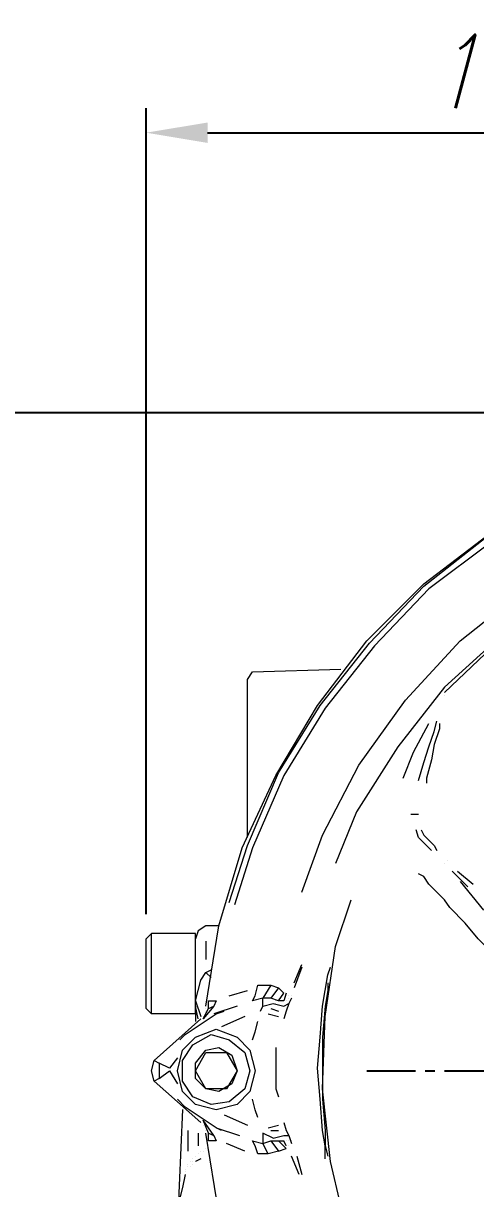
# Model space of a CAD drawing. Header units: millimetres. Extents: x 3426 to 5580, y 1375 to 2906.
# Drawn here: x 3754 to 3827.9, y 2661.9 to 2852.4 of the extents above; entities that cross this region are included whole.
import ezdxf

# ---------------------------------------------------------------- set-up
doc = ezdxf.new("R2010")
doc.units = ezdxf.units.MM
doc.linetypes.add('CENTER', pattern=[50.8, 31.75, -6.35, 6.35, -6.35])
for name, color, linetype in [('IA-DIBUJO', 3, 'Continuous'), ('IA-DIM', 7, 'Continuous'), ('IA-EJES', 4, 'CENTER')]:
    doc.layers.add(name, color=color, linetype=linetype)
doc.styles.add('ING-AMB', font='romans.shx', dxfattribs={"width": 0.75, "oblique": 15})
doc.dimstyles.new('ING-AMB 4', dxfattribs={"dimscale": 4, "dimtxt": 3, "dimasz": 2.5, "dimexe": 1, "dimexo": 1, "dimgap": 1, "dimtad": 1, "dimdec": 0, "dimzin": 0, "dimdsep": 46, "dimtxsty": 'ING-AMB', "dimcen": 0.1, "dimclrd": 7, "dimclre": 7, "dimclrt": 2, "dimadec": 0, "dimazin": 0, "dimtfac": 1, "dimtdec": 0, "dimtmove": 0, "dimatfit": 0, "dimfxl": 1.25, "dimtolj": 1, "dimtzin": 0, "dimarcsym": 1})

# ---------------------------------------------------------------- blocks, each defined once
blk = doc.blocks.new('*D19')
at = {"layer": 'Defpoints', "color": 0, "transparency": 16777216}
for p in [(3889.66, 2834.48), (3889.66, 2769.05), (3774.09, 2702.79)]:
    blk.add_point(p, dxfattribs=at)
at = {"layer": 'IA-DIM', "color": 7, "lineweight": -2, "transparency": 16777216}
for p, q in [((3774.09, 2706.79), (3774.09, 2838.48)), ((3889.66, 2773.05), (3889.66, 2838.48)), ((3784.09, 2834.48), (3879.66, 2834.48))]:
    blk.add_line(p, q, dxfattribs=at)
at = {"layer": 'IA-DIM', "color": 7, "transparency": 16777216}
for points in [[(3784.09, 2836.14), (3784.09, 2832.81), (3774.09, 2834.48)], [(3879.66, 2836.14), (3879.66, 2832.81), (3889.66, 2834.48)]]:
    blk.add_solid(points, dxfattribs=at)
at = {"layer": 'IA-DIM', "color": 2, "transparency": 16777216, "insert": (3831.87, 2844.48), "char_height": 12, "attachment_point": 5, "style": 'ING-AMB'}
blk.add_mtext('\\A1;115', dxfattribs=at)
blk = doc.blocks.new('*D25')
at = {"layer": 'Defpoints', "color": 0, "transparency": 16777216}
for p in [(3499.62, 2788.73), (3889.66, 2788.73), (3762.46, 2441.17)]:
    blk.add_point(p, dxfattribs=at)
at = {"layer": 'IA-DIM', "color": 7, "lineweight": -2, "transparency": 16777216}
for p, q in [((3885.66, 2788.73), (3495.62, 2788.73)), ((3499.62, 2451.17), (3499.62, 2778.73)), ((3758.46, 2441.17), (3495.62, 2441.17))]:
    blk.add_line(p, q, dxfattribs=at)
at = {"layer": 'IA-DIM', "color": 7, "transparency": 16777216}
for points in [[(3497.95, 2778.73), (3501.29, 2778.73), (3499.62, 2788.73)], [(3497.95, 2451.17), (3501.29, 2451.17), (3499.62, 2441.17)]]:
    blk.add_solid(points, dxfattribs=at)
at = {"layer": 'IA-DIM', "color": 2, "transparency": 16777216, "insert": (3489.62, 2614.95), "char_height": 12, "attachment_point": 5, "rotation": 90, "style": 'ING-AMB'}
blk.add_mtext('\\A1;355', dxfattribs=at)
blk = doc.blocks.new('*D26')
at = {"layer": 'Defpoints', "color": 0, "transparency": 16777216}
for p in [(3889.66, 2788.73), (3443.72, 1538.54), (3857.07, 1538.54)]:
    blk.add_point(p, dxfattribs=at)
at = {"layer": 'IA-DIM', "color": 7, "lineweight": -2, "transparency": 16777216}
for p, q in [((3885.66, 2788.73), (3439.72, 2788.73)), ((3443.72, 2778.73), (3443.72, 1548.54)), ((3853.07, 1538.54), (3439.72, 1538.54))]:
    blk.add_line(p, q, dxfattribs=at)
at = {"layer": 'IA-DIM', "color": 7, "transparency": 16777216}
for points in [[(3442.05, 2778.73), (3445.38, 2778.73), (3443.72, 2788.73)], [(3442.05, 1548.54), (3445.38, 1548.54), (3443.72, 1538.54)]]:
    blk.add_solid(points, dxfattribs=at)
at = {"layer": 'IA-DIM', "color": 2, "transparency": 16777216, "insert": (3433.72, 2163.63), "char_height": 12, "attachment_point": 5, "rotation": 90, "style": 'ING-AMB'}
blk.add_mtext('\\A1;1227', dxfattribs=at)

msp = doc.modelspace()

# ---------------------------------------------------------------- linework, layer by layer
at = {"layer": 'IA-DIBUJO', "color": 8, "lineweight": 18}
for points in [[(3783.83, 2691.79), (3785.94, 2704.91), (3789.75, 2717.61), (3795.26, 2729.46), (3802.03, 2740.89), (3810.07, 2751.48), (3819.39, 2760.79), (3829.97, 2768.83), (3840.98, 2775.61), (3853.25, 2781.11), (3865.95, 2784.5), (3879.08, 2786.61), (3881.19, 2787.46), (3878.65, 2785.34)], [(3787.64, 2708.72), (3790.6, 2718.03), (3795.68, 2729.89), (3802.45, 2740.89), (3810.5, 2751.05), (3819.39, 2760.37), (3829.55, 2768.41), (3840.98, 2775.18), (3852.83, 2780.26), (3862.57, 2783.23)], [(3838.86, 2772.64), (3830.39, 2767.56), (3820.23, 2759.94), (3811.34, 2750.63), (3803.3, 2740.47), (3796.53, 2729.46), (3791.45, 2717.61), (3788.48, 2708.3)], [(3973.9, 2715.49), (3970.52, 2723.54), (3964.17, 2734.12), (3956.12, 2743.86), (3946.81, 2752.32), (3936.65, 2759.52), (3925.64, 2765.02), (3914.21, 2769.26), (3901.94, 2771.8), (3889.66, 2772.64), (3876.96, 2771.8), (3864.68, 2769.26), (3853.25, 2765.02), (3842.25, 2759.52), (3832.09, 2752.32), (3822.77, 2743.86), (3815.15, 2734.12), (3808.38, 2723.54), (3804.99, 2715.07)], [(3956.12, 2743.01), (3947.23, 2751.48), (3937.07, 2758.67), (3926.07, 2764.6), (3914.21, 2768.83), (3901.94, 2771.37), (3889.66, 2772.22), (3876.96, 2771.37), (3864.68, 2768.83), (3852.83, 2764.6), (3841.82, 2758.67), (3831.66, 2751.48), (3822.77, 2743.01)], [(3799.49, 2710.41), (3802.88, 2719.73), (3808.8, 2731.16), (3816.42, 2741.74), (3825.31, 2751.48), (3835.47, 2759.52), (3844.36, 2764.6)], [(3790.6, 2719.3), (3790.6, 2745.13), (3791.45, 2746.4), (3805.84, 2746.82)], [(3822.77, 2742.59), (3822.77, 2742.59)], [(3818.54, 2728.62), (3819.39, 2731.58), (3820.23, 2734.12), (3821.08, 2736.66), (3821.5, 2738.35)], [(3816, 2729.04), (3817.69, 2733.27), (3820.23, 2737.93)], [(3821.93, 2737.93), (3821.93, 2737.08), (3821.08, 2734.54), (3820.66, 2732), (3819.81, 2729.04), (3819.81, 2728.19)], [(3817.27, 2723.11), (3818.54, 2723.11)], [(3820.66, 2717.19), (3819.39, 2718.46), (3818.54, 2719.3), (3818.12, 2720.57)], [(3818.96, 2720.57), (3819.39, 2719.73), (3820.23, 2718.88), (3821.08, 2718.03), (3821.5, 2717.19)], [(3823.2, 2715.49), (3823.2, 2715.49)], [(3835.47, 2697.29), (3833.78, 2698.56), (3830.82, 2700.25), (3828.28, 2702.79), (3826.16, 2705.33), (3823.62, 2707.87), (3822.77, 2709.14), (3821.5, 2710.41), (3820.23, 2711.68), (3819.39, 2712.95), (3818.54, 2713.38)], [(3818.54, 2713.38), (3818.54, 2713.38)], [(3822.77, 2715.07), (3822.77, 2715.07)], [(3822.77, 2715.07), (3822.77, 2715.07)], [(3826.58, 2711.26), (3824.04, 2713.8)], [(3824.89, 2713.8), (3827.43, 2711.68)], [(3825.31, 2712.11), (3829.12, 2707.45)], [(3805.84, 2659.19), (3804.15, 2666.39), (3802.88, 2678.24), (3803.3, 2690.09), (3804.99, 2701.52), (3807.53, 2709.14)], [(3785.94, 2704.91), (3783.83, 2704.91), (3782.56, 2704.06), (3782.13, 2702.79)], [(3782.13, 2703.64), (3774.94, 2703.64), (3774.09, 2702.79)], [(3774.09, 2691.36), (3774.09, 2702.79)], [(3774.94, 2690.52), (3774.94, 2703.64)], [(3782.13, 2690.52), (3782.13, 2703.64)], [(3783.83, 2702.37), (3783.83, 2699.41)], [(3798.22, 2695.6), (3799.49, 2698.56)], [(3799.49, 2698.14), (3798.22, 2694.75)], [(3803.3, 2666.81), (3803.3, 2668.93), (3802.88, 2671.47), (3802.45, 2676.55), (3802.03, 2681.63), (3802.45, 2686.71), (3802.88, 2691.79), (3803.3, 2694.33), (3803.72, 2696.87), (3804.15, 2698.14)], [(3804.15, 2698.14), (3804.15, 2698.14)], [(3782.13, 2691.79), (3782.13, 2692.63), (3782.98, 2696.02), (3783.83, 2697.29), (3784.67, 2696.44)], [(3783.83, 2697.29), (3784.67, 2697.71)], [(3787.64, 2693.48), (3790.6, 2694.33)], [(3791.45, 2692.63), (3791.87, 2693.48), (3792.29, 2695.17), (3794.41, 2695.17), (3795.68, 2694.75), (3794.41, 2693.06)], [(3794.41, 2695.17), (3793.14, 2693.06)], [(3795.68, 2694.75), (3796.53, 2693.9)], [(3803.72, 2695.6), (3803.72, 2694.33), (3803.3, 2691.79), (3802.88, 2686.71), (3802.88, 2681.63), (3802.88, 2676.55), (3803.3, 2671.47), (3803.3, 2668.93), (3803.72, 2667.23)], [(3782.56, 2689.67), (3782.13, 2691.79), (3782.13, 2692.63), (3782.98, 2690.09)], [(3783.4, 2689.67), (3784.25, 2691.36), (3784.25, 2692.63)], [(3785.52, 2692.63), (3785.1, 2691.79), (3783.4, 2689.67)], [(3784.25, 2692.63), (3785.52, 2692.63)], [(3792.72, 2690.94), (3793.14, 2691.79), (3793.14, 2693.06), (3791.45, 2692.63)], [(3795.68, 2692.63), (3794.41, 2693.06), (3793.14, 2693.06)], [(3795.26, 2692.63), (3795.26, 2692.63)], [(3796.53, 2692.63), (3795.68, 2692.63), (3796.53, 2693.9)], [(3795.68, 2692.63), (3795.68, 2692.63)], [(3796.95, 2693.9), (3796.53, 2692.63)], [(3796.53, 2693.9), (3796.53, 2693.9)], [(3796.53, 2692.63), (3796.53, 2692.63)], [(3796.95, 2693.9), (3796.95, 2693.9)], [(3796.95, 2692.63), (3796.95, 2692.63)], [(3797.37, 2693.48), (3797.37, 2693.48)], [(3797.8, 2693.06), (3797.37, 2692.21)], [(3797.37, 2693.06), (3797.37, 2693.06)], [(3797.8, 2693.48), (3797.8, 2693.48)], [(3797.8, 2693.06), (3797.8, 2693.06)], [(3797.8, 2693.06), (3797.8, 2693.06)], [(3782.13, 2691.79), (3782.13, 2690.52), (3774.94, 2690.52), (3774.09, 2691.36)], [(3779.59, 2686.28), (3780.44, 2687.13), (3785.52, 2690.52), (3786.79, 2690.94)], [(3782.13, 2690.52), (3782.13, 2689.25)], [(3782.13, 2690.52), (3782.13, 2690.52)], [(3783.83, 2691.79), (3783.83, 2691.79)], [(3783.83, 2691.79), (3783.83, 2691.79)], [(3783.83, 2691.36), (3783.83, 2691.36)], [(3783.83, 2690.94), (3783.83, 2690.94)], [(3783.83, 2690.52), (3783.83, 2690.52)], [(3784.25, 2691.36), (3785.1, 2691.79)], [(3788.91, 2691.79), (3785.1, 2690.52)], [(3793.14, 2691.79), (3794.83, 2692.21)], [(3793.99, 2690.52), (3795.68, 2690.09)], [(3794.41, 2691.36), (3795.68, 2690.94)], [(3794.83, 2692.21), (3796.53, 2691.79), (3797.37, 2692.21)], [(3794.83, 2692.21), (3794.83, 2692.21)], [(3794.83, 2692.21), (3794.83, 2692.21)], [(3795.26, 2692.21), (3795.26, 2692.21)], [(3795.68, 2690.94), (3795.68, 2690.94)], [(3797.37, 2692.21), (3796.95, 2690.94), (3796.53, 2689.67)], [(3775.36, 2679.51), (3774.94, 2681.2), (3775.36, 2682.9), (3782.98, 2689.67)], [(3783.4, 2690.09), (3783.4, 2690.09)], [(3783.4, 2689.67), (3783.4, 2689.67)], [(3790.18, 2690.09), (3786.37, 2688.4)], [(3791.45, 2686.28), (3791.87, 2687.55), (3792.29, 2689.25)], [(3791.02, 2681.2), (3790.18, 2678.24), (3787.64, 2676.12), (3784.67, 2675.7), (3781.71, 2676.97), (3780.02, 2679.51), (3780.02, 2682.9), (3781.71, 2685.44), (3784.67, 2687.13), (3787.64, 2686.28), (3790.18, 2684.17), (3791.02, 2681.2)], [(3795.26, 2685.01), (3795.26, 2684.17), (3795.26, 2678.24), (3795.68, 2676.97)], [(3775.36, 2682.9), (3776.21, 2682.47), (3776.21, 2679.93), (3775.36, 2679.51)], [(3779.17, 2683.32), (3777.9, 2681.63), (3776.21, 2682.47)], [(3776.21, 2679.93), (3777.9, 2681.2), (3779.17, 2679.09)], [(3777.9, 2681.63), (3777.9, 2681.63)], [(3782.98, 2672.74), (3775.36, 2679.51)], [(3785.52, 2671.89), (3780.44, 2675.28), (3779.17, 2676.55)], [(3792.29, 2673.58), (3791.87, 2674.85), (3791.45, 2676.55)], [(3780.02, 2674.86), (3779.17, 2656.23)], [(3786.79, 2674.01), (3790.6, 2672.31)], [(3780.86, 2671.47), (3780.86, 2668.08)], [(3782.98, 2672.74), (3782.98, 2672.74)], [(3782.98, 2672.74), (3782.98, 2672.74)], [(3785.1, 2670.62), (3785.52, 2669.77), (3784.25, 2669.77), (3784.25, 2671.04), (3785.1, 2670.62), (3783.4, 2673.16)], [(3784.25, 2671.04), (3783.4, 2673.16)], [(3783.4, 2672.31), (3783.4, 2672.31)], [(3783.83, 2671.89), (3783.83, 2671.89)], [(3783.83, 2671.47), (3783.83, 2671.47)], [(3786.37, 2671.47), (3785.52, 2671.89), (3789.33, 2670.62)], [(3793.99, 2671.89), (3795.68, 2672.31)], [(3794.41, 2671.47), (3795.68, 2671.47)], [(3796.53, 2672.74), (3796.95, 2671.47), (3797.37, 2670.62)], [(3782.56, 2671.04), (3782.56, 2668.93)], [(3879.08, 2575.79), (3865.95, 2577.91), (3853.25, 2581.72), (3840.98, 2586.8), (3829.97, 2593.57), (3819.39, 2601.62), (3810.07, 2611.35), (3802.03, 2621.51), (3795.26, 2632.94), (3789.75, 2645.22), (3785.94, 2657.92), (3783.83, 2671.04)], [(3784.25, 2671.04), (3784.25, 2671.04)], [(3795.68, 2668.08), (3793.99, 2667.66), (3792.29, 2667.66), (3791.87, 2668.93), (3791.45, 2669.77)], [(3791.45, 2669.77), (3793.14, 2669.35)], [(3793.14, 2671.04), (3793.14, 2671.04)], [(3794.83, 2670.2), (3793.14, 2671.04), (3793.14, 2669.35)], [(3793.99, 2667.66), (3793.14, 2669.35), (3794.41, 2669.77), (3795.68, 2669.77)], [(3794.41, 2669.77), (3795.68, 2668.08), (3796.95, 2668.5), (3795.68, 2669.77)], [(3794.83, 2670.2), (3796.53, 2670.62), (3797.37, 2670.62)], [(3795.26, 2670.2), (3795.26, 2670.2)], [(3795.68, 2669.77), (3796.53, 2669.77)], [(3796.95, 2668.93), (3796.53, 2669.77)], [(3796.53, 2669.77), (3796.53, 2669.77)], [(3796.95, 2669.77), (3796.95, 2669.77)], [(3797.37, 2670.62), (3797.8, 2669.35)], [(3797.37, 2669.77), (3797.37, 2669.77)], [(3797.8, 2669.77), (3797.8, 2669.77)], [(3782.56, 2667.66), (3782.56, 2667.66)], [(3782.98, 2668.08), (3782.98, 2668.08)], [(3783.4, 2668.08), (3783.4, 2668.08)], [(3783.83, 2668.5), (3783.83, 2668.5)], [(3790.18, 2668.08), (3787.21, 2669.35)], [(3796.95, 2668.93), (3796.95, 2668.93)], [(3796.95, 2668.93), (3796.95, 2668.93)], [(3797.37, 2668.93), (3797.37, 2668.93)], [(3797.8, 2669.35), (3797.8, 2669.35)], [(3797.8, 2669.35), (3797.8, 2669.35)], [(3780.86, 2665.96), (3780.86, 2665.96)], [(3781.29, 2666.39), (3781.29, 2666.39)], [(3781.71, 2666.81), (3781.71, 2666.81)], [(3781.71, 2666.39), (3781.71, 2666.39)], [(3781.71, 2665.96), (3781.71, 2665.96)], [(3782.13, 2667.23), (3782.13, 2667.23)], [(3782.98, 2666.81), (3782.13, 2666.39)], [(3782.13, 2666.39), (3782.13, 2666.39)], [(3799.07, 2664.27), (3797.8, 2667.23)], [(3798.64, 2667.23), (3799.49, 2664.27)], [(3780.44, 2664.27), (3780.02, 2662.15), (3779.59, 2660.46), (3779.17, 2655.38), (3778.75, 2653.27)], [(3780.44, 2664.27), (3780.02, 2662.15), (3779.59, 2660.46)], [(3780.44, 2665.12), (3780.44, 2665.12)], [(3780.44, 2664.69), (3780.44, 2664.69)], [(3780.86, 2665.54), (3780.86, 2665.54)], [(3781.29, 2665.54), (3781.29, 2665.54)], [(3780.02, 2662.15), (3780.02, 2662.15)]]:
    msp.add_lwpolyline(points, dxfattribs=at)
for points in [[(3791.87, 2681.2), (3791.02, 2677.82), (3788.91, 2675.7), (3785.52, 2674.85), (3782.13, 2675.7), (3780.02, 2677.82), (3779.17, 2681.2), (3780.02, 2684.59), (3782.13, 2686.71), (3785.52, 2687.98), (3788.91, 2686.71), (3791.02, 2684.59)], [(3788.91, 2681.2), (3788.06, 2679.09), (3785.94, 2677.82), (3783.83, 2678.24), (3782.13, 2679.93), (3782.13, 2682.47), (3783.83, 2684.59), (3785.94, 2685.01), (3788.06, 2683.74)], [(3787.21, 2684.17), (3788.91, 2681.2), (3787.21, 2678.24), (3783.83, 2678.24), (3782.13, 2681.2), (3783.83, 2684.17)]]:
    msp.add_lwpolyline(points, close=True, dxfattribs=at)
at = {"layer": 'IA-EJES', "ltscale": 0.25}
msp.add_lwpolyline([(3810.07, 2681.2), (3968.4, 2681.2)], dxfattribs=at)

# ---------------------------------------------------------------- dimensions: what is measured, and where the dimension line sits
at = {"layer": 'IA-DIM'}
dim = msp.add_linear_dim(base=(3889.66, 2834.48), p1=(3774.09, 2702.79), p2=(3889.66, 2769.05), text='115', dimstyle='ING-AMB 4', override={"dimpost": '\\X'}, dxfattribs=at)
dim.commit()
dim.dimension.update_dxf_attribs({"geometry": '*D19', "text_midpoint": (3831.87, 2844.48)})
for base, p1, p2, text, picture, middle in [((3443.72, 1538.54), (3889.66, 2788.73), (3857.07, 1538.54), '1227', '*D26', (3433.72, 2163.63)), ((3499.62, 2788.73), (3762.46, 2441.17), (3889.66, 2788.73), '355', '*D25', (3489.62, 2614.95))]:
    dim = msp.add_linear_dim(base=base, p1=p1, p2=p2, angle=90, text=text, dimstyle='ING-AMB 4', override={"dimpost": '\\X'}, dxfattribs=at)
    dim.commit()
    dim.dimension.update_dxf_attribs({"geometry": picture, "text_midpoint": middle})

doc.saveas('drawing.dxf')
